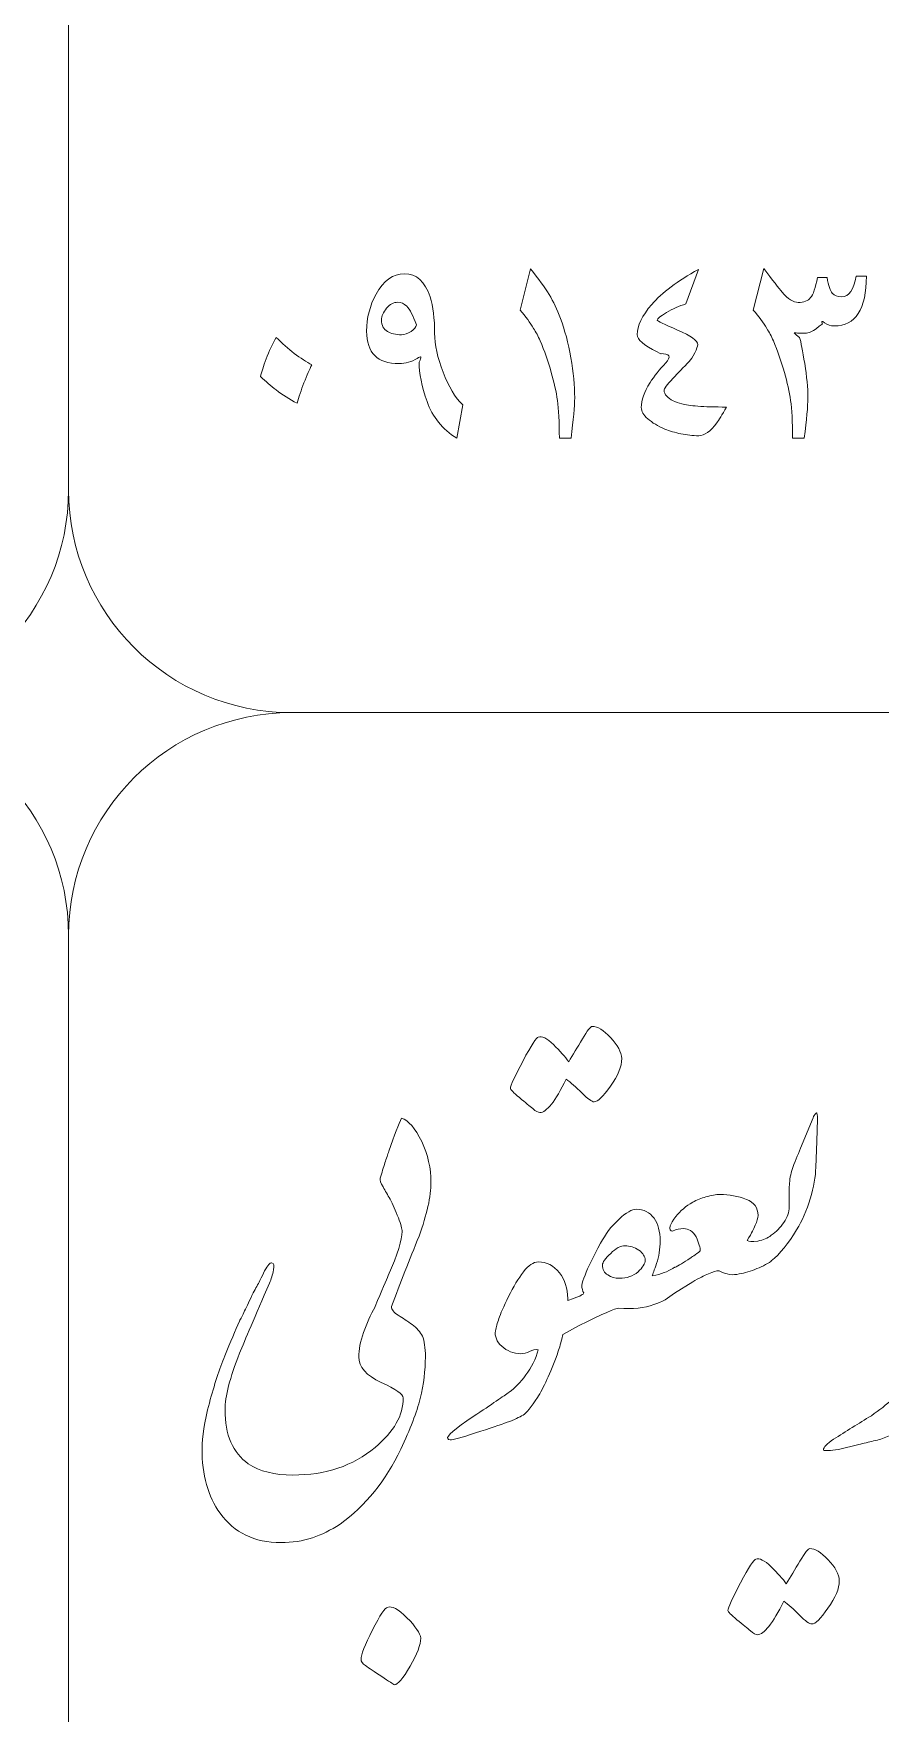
# Model space of a CAD drawing. Header units: millimetres. Extents: x 62 to 462, y 96 to 456.
# Drawn here: x 81.91 to 91.42, y 285.07 to 303.93 of the extents above; entities that cross this region are included whole.
import ezdxf

# ---------------------------------------------------------------- set-up
doc = ezdxf.new("R2010")
doc.units = ezdxf.units.MM
doc.header["$MEASUREMENT"] = 0
doc.layers.add('Layer 1', color=7, linetype='Continuous')

msp = doc.modelspace()

# ---------------------------------------------------------------- linework, layer by layer
at = {"layer": 'Layer 1', "color": 250, "lineweight": 18}
for points, knots in [([(64.8067, 316.3033), (64.8067, 316.3033), (79.8067, 316.3033), (79.8067, 316.3033), (81.1837, 316.3033), (82.3067, 315.1803), (82.3067, 313.8033), (82.3067, 313.8033), (82.3067, 298.8033), (82.3067, 298.8033), (82.3067, 297.4264), (81.1837, 296.3033), (79.8067, 296.3033), (79.8067, 296.3033), (64.8067, 296.3033), (64.8067, 296.3033), (63.4298, 296.3033), (62.3067, 297.4264), (62.3067, 298.8033), (62.3067, 298.8033), (62.3067, 313.8033), (62.3067, 313.8033), (62.3067, 315.1803), (63.4298, 316.3033), (64.8067, 316.3033)], [0, 0, 0, 0, 0.125, 0.125, 0.125, 0.25, 0.25, 0.25, 0.375, 0.375, 0.375, 0.5, 0.5, 0.5, 0.625, 0.625, 0.625, 0.75, 0.75, 0.75, 0.875, 0.875, 0.875, 1, 1, 1, 1]), ([(84.8067, 316.3033), (84.8067, 316.3033), (99.8067, 316.3033), (99.8067, 316.3033), (101.1837, 316.3033), (102.3067, 315.1803), (102.3067, 313.8033), (102.3067, 313.8033), (102.3067, 298.8033), (102.3067, 298.8033), (102.3067, 297.4264), (101.1837, 296.3033), (99.8067, 296.3033), (99.8067, 296.3033), (84.8067, 296.3033), (84.8067, 296.3033), (83.4298, 296.3033), (82.3067, 297.4264), (82.3067, 298.8033), (82.3067, 298.8033), (82.3067, 313.8033), (82.3067, 313.8033), (82.3067, 315.1803), (83.4298, 316.3033), (84.8067, 316.3033)], [0, 0, 0, 0, 0.125, 0.125, 0.125, 0.25, 0.25, 0.25, 0.375, 0.375, 0.375, 0.5, 0.5, 0.5, 0.625, 0.625, 0.625, 0.75, 0.75, 0.75, 0.875, 0.875, 0.875, 1, 1, 1, 1]), ([(64.8067, 296.3033), (64.8067, 296.3033), (79.8067, 296.3033), (79.8067, 296.3033), (81.1837, 296.3033), (82.3067, 295.1803), (82.3067, 293.8033), (82.3067, 293.8033), (82.3067, 278.8033), (82.3067, 278.8033), (82.3067, 277.4264), (81.1837, 276.3033), (79.8067, 276.3033), (79.8067, 276.3033), (64.8067, 276.3033), (64.8067, 276.3033), (63.4298, 276.3033), (62.3067, 277.4264), (62.3067, 278.8033), (62.3067, 278.8033), (62.3067, 293.8033), (62.3067, 293.8033), (62.3067, 295.1803), (63.4298, 296.3033), (64.8067, 296.3033)], [0, 0, 0, 0, 0.125, 0.125, 0.125, 0.25, 0.25, 0.25, 0.375, 0.375, 0.375, 0.5, 0.5, 0.5, 0.625, 0.625, 0.625, 0.75, 0.75, 0.75, 0.875, 0.875, 0.875, 1, 1, 1, 1]), ([(84.8067, 296.3033), (84.8067, 296.3033), (99.8067, 296.3033), (99.8067, 296.3033), (101.1837, 296.3033), (102.3067, 295.1803), (102.3067, 293.8033), (102.3067, 293.8033), (102.3067, 278.8033), (102.3067, 278.8033), (102.3067, 277.4264), (101.1837, 276.3033), (99.8067, 276.3033), (99.8067, 276.3033), (84.8067, 276.3033), (84.8067, 276.3033), (83.4298, 276.3033), (82.3067, 277.4264), (82.3067, 278.8033), (82.3067, 278.8033), (82.3067, 293.8033), (82.3067, 293.8033), (82.3067, 295.1803), (83.4298, 296.3033), (84.8067, 296.3033)], [0, 0, 0, 0, 0.125, 0.125, 0.125, 0.25, 0.25, 0.25, 0.375, 0.375, 0.375, 0.5, 0.5, 0.5, 0.625, 0.625, 0.625, 0.75, 0.75, 0.75, 0.875, 0.875, 0.875, 1, 1, 1, 1]), ([(87.2684, 292.0841), (87.2684, 292.1147), (87.3154, 292.217), (87.4095, 292.3945), (87.5036, 292.5709), (87.5612, 292.6591), (87.5812, 292.6591), (87.62, 292.6756), (87.6776, 292.6474), (87.7517, 292.5756), (87.827, 292.5027), (87.8834, 292.4392), (87.9222, 292.3839), (87.9681, 292.4592), (88.0198, 292.545), (88.0763, 292.6391), (88.1327, 292.7332), (88.1692, 292.7802), (88.188, 292.7802), (88.2456, 292.7802), (88.3138, 292.7379), (88.3926, 292.6544), (88.4726, 292.5709), (88.5137, 292.4921), (88.5184, 292.418), (88.5184, 292.331), (88.4761, 292.2275), (88.3914, 292.1088), (88.3079, 291.9912), (88.2479, 291.9324), (88.208, 291.9324), (88.1833, 291.9324), (88.1374, 291.9665), (88.0704, 292.0323), (88.0045, 292.0994), (87.9457, 292.1511), (87.8952, 292.1876), (87.7705, 291.9371), (87.6717, 291.8124), (87.5988, 291.8124), (87.58, 291.8124), (87.5542, 291.8266), (87.5189, 291.8571), (87.4871, 291.8842), (87.4377, 291.9253), (87.3695, 291.9806), (87.3013, 292.0359), (87.2684, 292.07), (87.2684, 292.0841)], [0, 0, 0, 0, 0.0625, 0.0625, 0.0625, 0.125, 0.125, 0.125, 0.1875, 0.1875, 0.1875, 0.25, 0.25, 0.25, 0.3125, 0.3125, 0.3125, 0.375, 0.375, 0.375, 0.4375, 0.4375, 0.4375, 0.5, 0.5, 0.5, 0.5625, 0.5625, 0.5625, 0.625, 0.625, 0.625, 0.6875, 0.6875, 0.6875, 0.75, 0.75, 0.75, 0.8125, 0.8125, 0.8125, 0.875, 0.875, 0.875, 0.9375, 0.9375, 0.9375, 1, 1, 1, 1]), ([(86.0655, 288.6092), (86.0655, 288.6481), (85.9831, 288.7057), (85.8173, 288.7809), (85.6492, 288.8597), (85.5657, 288.955), (85.5657, 289.0679), (85.5657, 289.1478), (85.5833, 289.2395), (85.6198, 289.3418), (85.6551, 289.443), (85.6974, 289.5406), (85.748, 289.6323), (85.748, 289.6323), (85.7492, 289.6344), (85.7492, 289.6344), (85.7492, 289.6344), (85.7491, 289.6347), (85.7491, 289.6347), (85.8267, 289.8181), (85.8761, 289.9345), (85.8973, 289.9827), (86.0008, 290.2238), (86.0525, 290.3884), (86.0525, 290.4755), (86.0525, 290.5049), (86.0384, 290.5566), (86.0102, 290.6307), (85.9784, 290.7106), (85.9478, 290.7812), (85.9173, 290.84), (85.9043, 290.8635), (85.8902, 290.8859), (85.8761, 290.9094), (85.862, 290.9329), (85.8502, 290.9552), (85.8385, 290.9788), (85.8103, 291.0199), (85.7997, 291.0517), (85.8044, 291.0752), (85.8244, 291.1387), (85.8432, 291.1963), (85.8596, 291.2469), (85.8749, 291.2974), (85.8902, 291.3409), (85.9043, 291.3774), (85.9655, 291.562), (86.0125, 291.6855), (86.0454, 291.7502), (86.1231, 291.7243), (86.1995, 291.6373), (86.2724, 291.4879), (86.3418, 291.3386), (86.3759, 291.1857), (86.3759, 291.0305), (86.3759, 290.8694), (86.3312, 290.6671), (86.2418, 290.4237), (86.1889, 290.2932), (86.136, 290.1615), (86.0842, 290.0286), (86.0325, 289.8969), (85.9819, 289.7652), (85.9314, 289.6347), (85.9314, 289.6347), (85.9311, 289.6341), (85.9311, 289.6341), (85.9311, 289.6341), (85.9314, 289.6323), (85.9314, 289.6323), (85.9314, 289.6006), (85.9573, 289.5676), (86.009, 289.5359), (86.0607, 289.5041), (86.1125, 289.4688), (86.1654, 289.4312), (86.2183, 289.3924), (86.256, 289.3501), (86.2795, 289.3019), (86.3018, 289.249), (86.3136, 289.1713), (86.3136, 289.0679), (86.3136, 288.9162), (86.2936, 288.7609), (86.2548, 288.6022), (86.216, 288.4481), (86.1431, 288.2576), (86.0372, 288.0307), (85.8702, 287.6791), (85.6433, 287.3992), (85.3552, 287.1899), (85.2505, 287.1229), (85.1471, 287.0723), (85.0459, 287.0382), (84.9354, 287.0018), (84.8166, 286.9829), (84.6908, 286.9829), (84.3945, 286.9829), (84.1675, 287.0935), (84.0088, 287.3134), (83.8735, 287.5015), (83.8053, 287.7438), (83.8053, 288.0377), (83.8053, 288.1683), (83.8324, 288.3388), (83.8876, 288.5505), (83.9429, 288.7551), (84.0005, 288.9315), (84.0605, 289.0808), (84.1252, 289.2348), (84.1793, 289.3654), (84.2251, 289.47), (84.2392, 289.4959), (84.2592, 289.5347), (84.2839, 289.5864), (84.3098, 289.637), (84.3415, 289.7052), (84.3804, 289.7875), (84.4086, 289.8381), (84.4333, 289.8839), (84.4544, 289.9251), (84.4768, 289.9663), (84.4944, 290.0039), (84.5085, 290.0356), (84.5426, 290.098), (84.5685, 290.1274), (84.5873, 290.125), (84.6132, 290.1203), (84.6191, 290.0944), (84.6085, 290.0462), (84.5967, 289.9886), (84.5814, 289.9392), (84.5638, 289.8981), (84.4003, 289.5206), (84.2875, 289.2584), (84.2251, 289.109), (84.1181, 288.835), (84.064, 288.6245), (84.064, 288.4752), (84.064, 288.1918), (84.151, 287.9907), (84.3251, 287.8684), (84.4544, 287.7837), (84.6202, 287.7414), (84.8249, 287.7414), (85.1929, 287.7414), (85.4998, 287.8449), (85.748, 288.0507), (85.9596, 288.2282), (86.0655, 288.414), (86.0655, 288.6092)], [0, 0, 0, 0, 0.02, 0.02, 0.02, 0.04, 0.04, 0.04, 0.06, 0.06, 0.06, 0.08, 0.08, 0.08, 0.1, 0.1, 0.1, 0.12, 0.12, 0.12, 0.14, 0.14, 0.14, 0.16, 0.16, 0.16, 0.18, 0.18, 0.18, 0.2, 0.2, 0.2, 0.22, 0.22, 0.22, 0.24, 0.24, 0.24, 0.26, 0.26, 0.26, 0.28, 0.28, 0.28, 0.3, 0.3, 0.3, 0.32, 0.32, 0.32, 0.34, 0.34, 0.34, 0.36, 0.36, 0.36, 0.38, 0.38, 0.38, 0.4, 0.4, 0.4, 0.42, 0.42, 0.42, 0.44, 0.44, 0.44, 0.46, 0.46, 0.46, 0.48, 0.48, 0.48, 0.5, 0.5, 0.5, 0.52, 0.52, 0.52, 0.54, 0.54, 0.54, 0.56, 0.56, 0.56, 0.58, 0.58, 0.58, 0.6, 0.6, 0.6, 0.62, 0.62, 0.62, 0.64, 0.64, 0.64, 0.66, 0.66, 0.66, 0.68, 0.68, 0.68, 0.7, 0.7, 0.7, 0.72, 0.72, 0.72, 0.74, 0.74, 0.74, 0.76, 0.76, 0.76, 0.78, 0.78, 0.78, 0.8, 0.8, 0.8, 0.82, 0.82, 0.82, 0.84, 0.84, 0.84, 0.86, 0.86, 0.86, 0.88, 0.88, 0.88, 0.9, 0.9, 0.9, 0.92, 0.92, 0.92, 0.94, 0.94, 0.94, 0.96, 0.96, 0.96, 0.98, 0.98, 0.98, 1, 1, 1, 1]), ([(90.1965, 290.4343), (90.2517, 290.4731), (90.2988, 290.5213), (90.3376, 290.5789), (90.3787, 290.6366), (90.3999, 290.6942), (90.3999, 290.7518), (90.3999, 290.7518), (90.3999, 290.9788), (90.3999, 290.9788), (90.3999, 291.034), (90.4093, 291.0952), (90.427, 291.161), (90.4599, 291.2527), (90.4928, 291.3374), (90.5269, 291.4127), (90.5269, 291.4127), (90.668, 291.7537), (90.668, 291.7537), (90.6704, 291.7702), (90.6821, 291.789), (90.7033, 291.809), (90.7127, 291.809), (90.7162, 291.7854), (90.7162, 291.7372), (90.7162, 291.7372), (90.7104, 291.4926), (90.7104, 291.4926), (90.7104, 291.4926), (90.6962, 291.1963), (90.6962, 291.1963), (90.6962, 291.0928), (90.6751, 290.9752), (90.6339, 290.8447), (90.5951, 290.713), (90.5445, 290.5978), (90.4822, 290.4966), (90.3885, 290.3432), (90.2937, 290.2259), (90.1976, 290.146), (90.1976, 290.146), (90.1965, 290.1438), (90.1965, 290.1438), (90.1412, 290.1074), (90.0789, 290.0756), (90.0107, 290.0498), (89.9413, 290.0227), (89.8743, 290.0051), (89.8108, 289.9957), (89.7755, 289.9886), (89.739, 289.991), (89.7002, 290.0004), (89.6614, 290.011), (89.6308, 290.0227), (89.6108, 290.0368), (89.5826, 290.0368), (89.5438, 290.0251), (89.4933, 290.0027), (89.445, 289.9816), (89.3851, 289.9522), (89.3145, 289.9134), (89.3145, 289.9134), (89.1111, 289.7852), (89.1111, 289.7852), (89.1111, 289.7852), (89.1108, 289.7861), (89.1108, 289.7861), (89.0462, 289.7286), (88.9686, 289.6851), (88.8771, 289.6558), (88.7736, 289.6158), (88.6431, 289.6041), (88.4843, 289.617), (88.4514, 289.617), (88.3044, 289.5523), (88.0398, 289.4206), (88.0398, 289.4206), (87.8581, 289.3204), (87.8581, 289.3204), (87.8581, 289.3204), (87.8446, 289.2678), (87.8446, 289.2678), (87.8305, 289.2101), (87.8129, 289.1549), (87.7952, 289.1043), (87.7141, 288.8821), (87.64, 288.7174), (87.5706, 288.6116), (87.5024, 288.5058), (87.4483, 288.4411), (87.4095, 288.4152), (87.3696, 288.3905), (87.3119, 288.3635), (87.2331, 288.3341), (87.1555, 288.3059), (87.0368, 288.2659), (86.8768, 288.2141), (86.7169, 288.1624), (86.6228, 288.1365), (86.5923, 288.1365), (86.5746, 288.1365), (86.5652, 288.1412), (86.5652, 288.1506), (86.5464, 288.1753), (86.6417, 288.2588), (86.851, 288.3988), (87.0603, 288.5387), (87.1955, 288.6304), (87.2555, 288.6739), (87.3166, 288.7174), (87.379, 288.7809), (87.4413, 288.8656), (87.5048, 288.9491), (87.5518, 289.0443), (87.5812, 289.149), (87.5495, 289.1537), (87.5165, 289.1478), (87.4836, 289.1302), (87.4495, 289.1137), (87.4166, 289.1043), (87.3848, 289.1043), (87.3002, 289.1067), (87.2284, 289.1349), (87.1708, 289.1878), (87.1144, 289.2395), (87.0897, 289.2983), (87.0991, 289.363), (87.1085, 289.4018), (87.1214, 289.4477), (87.1391, 289.4994), (87.1555, 289.5512), (87.192, 289.6335), (87.2473, 289.7452), (87.3025, 289.8581), (87.3578, 289.951), (87.4142, 290.0239), (87.4707, 290.098), (87.5259, 290.1344), (87.5812, 290.1344), (87.6753, 290.1344), (87.7541, 290.0944), (87.8176, 290.0145), (87.8811, 289.9333), (87.9117, 289.8369), (87.9117, 289.7252), (87.9117, 289.7252), (87.9115, 289.7016), (87.9115, 289.7016), (87.9115, 289.7016), (87.9763, 289.724), (87.9763, 289.724), (88.0527, 289.7522), (88.0916, 289.7722), (88.0916, 289.7863), (88.0774, 289.8098), (88.0704, 289.8381), (88.0704, 289.8722), (88.0751, 289.9027), (88.0868, 289.9404), (88.1057, 289.9862), (88.1374, 290.0709), (88.1962, 290.1908), (88.2809, 290.3449), (88.3338, 290.446), (88.4008, 290.5354), (88.4843, 290.613), (88.5666, 290.6894), (88.6337, 290.7271), (88.6842, 290.7271), (88.7642, 290.7271), (88.83, 290.693), (88.8806, 290.6271), (88.9265, 290.5624), (88.9488, 290.4778), (88.9488, 290.3719), (88.9488, 290.2779), (88.9359, 290.1932), (88.91, 290.1191), (88.8829, 290.0439), (88.8665, 289.998), (88.8594, 289.9792), (88.8594, 289.9792), (88.9006, 289.9862), (88.9006, 289.9862), (88.99, 290.0086), (89.0605, 290.0391), (89.1111, 290.0756), (89.1111, 290.0756), (89.1132, 290.072), (89.1132, 290.072), (89.1543, 290.0933), (89.2123, 290.1282), (89.2863, 290.178), (89.3028, 290.1874), (89.3404, 290.2144), (89.4004, 290.2579), (89.4004, 290.2944), (89.3839, 290.3473), (89.3521, 290.4167), (89.318, 290.479), (89.271, 290.5096), (89.211, 290.5096), (89.1722, 290.5096), (89.1322, 290.5002), (89.0899, 290.4813), (89.0605, 290.4813), (89.0511, 290.5013), (89.0629, 290.5401), (89.0723, 290.5684), (89.0923, 290.6025), (89.1252, 290.6436), (89.1758, 290.7083), (89.2381, 290.7624), (89.3145, 290.8059), (89.3627, 290.8318), (89.4121, 290.8506), (89.4627, 290.8647), (89.525, 290.8835), (89.5767, 290.8929), (89.6214, 290.8929), (89.7261, 290.8929), (89.8249, 290.8741), (89.9178, 290.8376), (90.0048, 290.8035), (90.0483, 290.7436), (90.0483, 290.6577), (90.0483, 290.6283), (90.0377, 290.5919), (90.0177, 290.5484), (90.006, 290.5225), (89.9954, 290.499), (89.9848, 290.479), (89.9742, 290.4578), (89.9554, 290.4237), (89.9272, 290.3755), (89.9436, 290.3614), (89.9824, 290.3602), (90.0448, 290.3696), (90.1071, 290.3802), (90.1576, 290.4014), (90.1965, 290.4343)], [0, 0, 0, 0, 0.0125, 0.0125, 0.0125, 0.025, 0.025, 0.025, 0.0375, 0.0375, 0.0375, 0.05, 0.05, 0.05, 0.0625, 0.0625, 0.0625, 0.075, 0.075, 0.075, 0.0875, 0.0875, 0.0875, 0.1, 0.1, 0.1, 0.1125, 0.1125, 0.1125, 0.125, 0.125, 0.125, 0.1375, 0.1375, 0.1375, 0.15, 0.15, 0.15, 0.1625, 0.1625, 0.1625, 0.175, 0.175, 0.175, 0.1875, 0.1875, 0.1875, 0.2, 0.2, 0.2, 0.2125, 0.2125, 0.2125, 0.225, 0.225, 0.225, 0.2375, 0.2375, 0.2375, 0.25, 0.25, 0.25, 0.2625, 0.2625, 0.2625, 0.275, 0.275, 0.275, 0.2875, 0.2875, 0.2875, 0.3, 0.3, 0.3, 0.3125, 0.3125, 0.3125, 0.325, 0.325, 0.325, 0.3375, 0.3375, 0.3375, 0.35, 0.35, 0.35, 0.3625, 0.3625, 0.3625, 0.375, 0.375, 0.375, 0.3875, 0.3875, 0.3875, 0.4, 0.4, 0.4, 0.4125, 0.4125, 0.4125, 0.425, 0.425, 0.425, 0.4375, 0.4375, 0.4375, 0.45, 0.45, 0.45, 0.4625, 0.4625, 0.4625, 0.475, 0.475, 0.475, 0.4875, 0.4875, 0.4875, 0.5, 0.5, 0.5, 0.5125, 0.5125, 0.5125, 0.525, 0.525, 0.525, 0.5375, 0.5375, 0.5375, 0.55, 0.55, 0.55, 0.5625, 0.5625, 0.5625, 0.575, 0.575, 0.575, 0.5875, 0.5875, 0.5875, 0.6, 0.6, 0.6, 0.6125, 0.6125, 0.6125, 0.625, 0.625, 0.625, 0.6375, 0.6375, 0.6375, 0.65, 0.65, 0.65, 0.6625, 0.6625, 0.6625, 0.675, 0.675, 0.675, 0.6875, 0.6875, 0.6875, 0.7, 0.7, 0.7, 0.7125, 0.7125, 0.7125, 0.725, 0.725, 0.725, 0.7375, 0.7375, 0.7375, 0.75, 0.75, 0.75, 0.7625, 0.7625, 0.7625, 0.775, 0.775, 0.775, 0.7875, 0.7875, 0.7875, 0.8, 0.8, 0.8, 0.8125, 0.8125, 0.8125, 0.825, 0.825, 0.825, 0.8375, 0.8375, 0.8375, 0.85, 0.85, 0.85, 0.8625, 0.8625, 0.8625, 0.875, 0.875, 0.875, 0.8875, 0.8875, 0.8875, 0.9, 0.9, 0.9, 0.9125, 0.9125, 0.9125, 0.925, 0.925, 0.925, 0.9375, 0.9375, 0.9375, 0.95, 0.95, 0.95, 0.9625, 0.9625, 0.9625, 0.975, 0.975, 0.975, 0.9875, 0.9875, 0.9875, 1, 1, 1, 1]), ([(92.8812, 290.2896), (92.9388, 290.3379), (93.0211, 290.4037), (93.1293, 290.4896), (93.2351, 290.5695), (93.3069, 290.6224), (93.3468, 290.6471), (93.3468, 290.6471), (93.5938, 290.8094), (93.5938, 290.8094), (93.5879, 290.8141), (93.5632, 290.8294), (93.5221, 290.8541), (93.4903, 290.8706), (93.4738, 290.8929), (93.4738, 290.9235), (93.5338, 291.0563), (93.6161, 291.1881), (93.722, 291.3198), (93.8254, 291.4432), (93.8854, 291.4997), (93.9042, 291.4879), (94.09, 291.4244), (94.2006, 291.3833), (94.2347, 291.368), (94.357, 291.3103), (94.4181, 291.2445), (94.4181, 291.1716), (94.4181, 291.121), (94.3946, 291.0552), (94.3487, 290.9752), (94.2982, 290.8964), (94.2405, 290.8294), (94.177, 290.7718), (94.1053, 290.7118), (94.0218, 290.6636), (93.9254, 290.6271), (93.6749, 290.5425), (93.4703, 290.4578), (93.3104, 290.3731), (93.153, 290.291), (93.0115, 290.194), (92.8872, 290.0812), (92.8872, 290.0812), (92.8823, 290.0733), (92.8823, 290.0733), (92.8565, 290.058), (92.84, 290.0427), (92.8318, 290.0286), (92.8235, 290.0145), (92.82, 290.0074), (92.82, 290.0051), (92.84, 290.0098), (92.927, 290.0251), (93.0787, 290.0533), (93.1904, 290.0709), (93.2845, 290.0803), (93.3609, 290.0803), (93.4703, 290.0803), (93.5608, 290.0733), (93.629, 290.0603), (93.7008, 290.0462), (93.7361, 290.0133), (93.7361, 289.9604), (93.7361, 289.9392), (93.7231, 289.9004), (93.6984, 289.8428), (93.6655, 289.7828), (93.6243, 289.7228), (93.5738, 289.6641), (93.5397, 289.6241), (93.4174, 289.5617), (93.2069, 289.4747), (92.9976, 289.3865), (92.8682, 289.3277), (92.82, 289.2972), (92.7718, 289.2654), (92.7353, 289.2395), (92.7095, 289.2196), (92.6956, 289.2012), (92.6804, 289.1876), (92.664, 289.179), (92.6281, 289.1378), (92.6233, 289.105), (92.6507, 289.0808), (92.6777, 289.0549), (92.7236, 289.042), (92.7883, 289.0408), (92.8529, 289.0396), (92.9, 289.0396), (92.9294, 289.0396), (92.9752, 289.0349), (92.9988, 289.0079), (92.9988, 288.9597), (92.9988, 288.9256), (92.9799, 288.8527), (92.9435, 288.7433), (92.8788, 288.5505), (92.7953, 288.4023), (92.6918, 288.2988), (92.5837, 288.1906), (92.4661, 288.1365), (92.3367, 288.1365), (92.2156, 288.1365), (92.1203, 288.1977), (92.051, 288.3188), (91.9982, 288.4152), (91.9658, 288.5273), (91.955, 288.6547), (91.9082, 288.5842), (91.845, 288.4918), (91.7652, 288.3776), (91.717, 288.3176), (91.6758, 288.2753), (91.6405, 288.2506), (91.5947, 288.2177), (91.5488, 288.1918), (91.5018, 288.173), (91.4548, 288.153), (91.403, 288.1377), (91.3466, 288.1248), (91.2901, 288.1118), (91.2349, 288.0989), (91.1796, 288.0848), (91.1796, 288.0848), (90.9515, 288.0295), (90.9515, 288.0295), (90.8597, 288.0142), (90.8033, 288.0119), (90.7833, 288.0225), (90.7833, 288.0554), (90.8209, 288.0954), (90.8974, 288.1436), (90.9656, 288.1871), (91.0361, 288.2318), (91.1067, 288.2765), (91.1784, 288.3211), (91.249, 288.3647), (91.3207, 288.4082), (91.5018, 288.5352), (91.6382, 288.6539), (91.7276, 288.7633), (91.7958, 288.8491), (91.8499, 288.9232), (91.8887, 288.9879), (91.9145, 289.0243), (91.9522, 289.0878), (92.0027, 289.1772), (92.0027, 289.1772), (92.0361, 289.2455), (92.0361, 289.2455), (92.044, 289.2642), (92.0525, 289.2821), (92.0616, 289.2995), (92.0657, 289.3079), (92.0699, 289.3159), (92.0743, 289.3238), (92.0743, 289.3238), (92.1509, 289.4806), (92.1509, 289.4806), (92.185, 289.5512), (92.2191, 289.6088), (92.2509, 289.6523), (92.2802, 289.6958), (92.3085, 289.717), (92.3332, 289.7146), (92.3567, 289.7029), (92.3637, 289.6805), (92.3543, 289.6452), (92.3285, 289.57), (92.3132, 289.5206), (92.3061, 289.4971), (92.28, 289.4103), (92.263, 289.3417), (92.2554, 289.292), (92.267, 289.084), (92.301, 288.9713), (92.3579, 288.9526), (92.3826, 288.9785), (92.419, 289.0338), (92.4649, 289.1184), (92.4919, 289.169), (92.5131, 289.2031), (92.526, 289.2219), (92.5295, 289.2262), (92.5334, 289.2299), (92.5378, 289.233), (92.5585, 289.2585), (92.5841, 289.2855), (92.613, 289.3124), (92.6848, 289.3771), (92.7565, 289.4324), (92.8306, 289.4806), (92.9247, 289.5429), (93.0152, 289.597), (93.1022, 289.6429), (93.1093, 289.6476), (93.1587, 289.6723), (93.2504, 289.7158), (93.2504, 289.7381), (93.2139, 289.7546), (93.1399, 289.764), (93.0764, 289.7664), (92.9893, 289.764), (92.8823, 289.7569), (92.8823, 289.7569), (92.5237, 289.7287), (92.5237, 289.7287), (92.5072, 289.7287), (92.5025, 289.7428), (92.5096, 289.7699), (92.5237, 289.8299), (92.5684, 289.9169), (92.646, 290.0286), (92.7214, 290.14), (92.7991, 290.225), (92.8791, 290.2849), (92.8791, 290.2849), (92.8812, 290.2896), (92.8812, 290.2896)], [0, 0, 0, 0, 0.0136986, 0.0136986, 0.0136986, 0.0273973, 0.0273973, 0.0273973, 0.0410959, 0.0410959, 0.0410959, 0.0547945, 0.0547945, 0.0547945, 0.0684932, 0.0684932, 0.0684932, 0.0821918, 0.0821918, 0.0821918, 0.0958904, 0.0958904, 0.0958904, 0.109589, 0.109589, 0.109589, 0.1232877, 0.1232877, 0.1232877, 0.1369863, 0.1369863, 0.1369863, 0.1506849, 0.1506849, 0.1506849, 0.1643836, 0.1643836, 0.1643836, 0.1780822, 0.1780822, 0.1780822, 0.1917808, 0.1917808, 0.1917808, 0.2054795, 0.2054795, 0.2054795, 0.2191781, 0.2191781, 0.2191781, 0.2328767, 0.2328767, 0.2328767, 0.2465753, 0.2465753, 0.2465753, 0.260274, 0.260274, 0.260274, 0.2739726, 0.2739726, 0.2739726, 0.2876712, 0.2876712, 0.2876712, 0.3013699, 0.3013699, 0.3013699, 0.3150685, 0.3150685, 0.3150685, 0.3287671, 0.3287671, 0.3287671, 0.3424658, 0.3424658, 0.3424658, 0.3561644, 0.3561644, 0.3561644, 0.369863, 0.369863, 0.369863, 0.3835616, 0.3835616, 0.3835616, 0.3972603, 0.3972603, 0.3972603, 0.4109589, 0.4109589, 0.4109589, 0.4246575, 0.4246575, 0.4246575, 0.4383562, 0.4383562, 0.4383562, 0.4520548, 0.4520548, 0.4520548, 0.4657534, 0.4657534, 0.4657534, 0.4794521, 0.4794521, 0.4794521, 0.4931507, 0.4931507, 0.4931507, 0.5068493, 0.5068493, 0.5068493, 0.5205479, 0.5205479, 0.5205479, 0.5342466, 0.5342466, 0.5342466, 0.5479452, 0.5479452, 0.5479452, 0.5616438, 0.5616438, 0.5616438, 0.5753425, 0.5753425, 0.5753425, 0.5890411, 0.5890411, 0.5890411, 0.6027397, 0.6027397, 0.6027397, 0.6164384, 0.6164384, 0.6164384, 0.630137, 0.630137, 0.630137, 0.6438356, 0.6438356, 0.6438356, 0.6575342, 0.6575342, 0.6575342, 0.6712329, 0.6712329, 0.6712329, 0.6849315, 0.6849315, 0.6849315, 0.6986301, 0.6986301, 0.6986301, 0.7123288, 0.7123288, 0.7123288, 0.7260274, 0.7260274, 0.7260274, 0.739726, 0.739726, 0.739726, 0.7534247, 0.7534247, 0.7534247, 0.7671233, 0.7671233, 0.7671233, 0.7808219, 0.7808219, 0.7808219, 0.7945205, 0.7945205, 0.7945205, 0.8082192, 0.8082192, 0.8082192, 0.8219178, 0.8219178, 0.8219178, 0.8356164, 0.8356164, 0.8356164, 0.8493151, 0.8493151, 0.8493151, 0.8630137, 0.8630137, 0.8630137, 0.8767123, 0.8767123, 0.8767123, 0.890411, 0.890411, 0.890411, 0.9041096, 0.9041096, 0.9041096, 0.9178082, 0.9178082, 0.9178082, 0.9315068, 0.9315068, 0.9315068, 0.9452055, 0.9452055, 0.9452055, 0.9589041, 0.9589041, 0.9589041, 0.9726027, 0.9726027, 0.9726027, 0.9863014, 0.9863014, 0.9863014, 1, 1, 1, 1]), ([(88.7806, 290.1556), (88.7806, 290.1944), (88.7571, 290.232), (88.7113, 290.2685), (88.6607, 290.3014), (88.609, 290.3167), (88.556, 290.3167), (88.5055, 290.3167), (88.4514, 290.2884), (88.3949, 290.2308), (88.3326, 290.1756), (88.302, 290.132), (88.302, 290.1003), (88.302, 290.0497), (88.322, 290.0121), (88.3632, 289.9898), (88.3985, 289.9639), (88.4408, 289.9521), (88.4914, 289.9521), (88.576, 289.9521), (88.6466, 289.9756), (88.7007, 290.0239), (88.7536, 290.0721), (88.7806, 290.1156), (88.7806, 290.1556)], [0, 0, 0, 0, 0.125, 0.125, 0.125, 0.25, 0.25, 0.25, 0.375, 0.375, 0.375, 0.5, 0.5, 0.5, 0.625, 0.625, 0.625, 0.75, 0.75, 0.75, 0.875, 0.875, 0.875, 1, 1, 1, 1]), ([(89.7108, 286.221), (89.7108, 286.2069), (89.7449, 286.1728), (89.8119, 286.1175), (89.8802, 286.0622), (89.9295, 286.0211), (89.9625, 285.994), (89.9966, 285.9634), (90.0236, 285.9493), (90.0413, 285.9493), (90.1153, 285.9493), (90.2141, 286.074), (90.3376, 286.3244), (90.3882, 286.288), (90.4469, 286.2363), (90.514, 286.1692), (90.5798, 286.1022), (90.6257, 286.0693), (90.6516, 286.0693), (90.6904, 286.0693), (90.7515, 286.1281), (90.8338, 286.2457), (90.9185, 286.3644), (90.9608, 286.4679), (90.9608, 286.5549), (90.9573, 286.629), (90.915, 286.7078), (90.835, 286.7913), (90.7562, 286.8748), (90.688, 286.9171), (90.6304, 286.9171), (90.6128, 286.9171), (90.5751, 286.8701), (90.5187, 286.776), (90.4622, 286.6819), (90.4117, 286.5961), (90.3658, 286.5208), (90.3258, 286.5761), (90.2694, 286.6396), (90.1953, 286.7125), (90.12, 286.7842), (90.0636, 286.8125), (90.0248, 286.796), (90.0036, 286.796), (89.946, 286.7078), (89.8519, 286.5314), (89.7579, 286.3538), (89.7108, 286.2515), (89.7108, 286.221)], [0, 0, 0, 0, 0.0625, 0.0625, 0.0625, 0.125, 0.125, 0.125, 0.1875, 0.1875, 0.1875, 0.25, 0.25, 0.25, 0.3125, 0.3125, 0.3125, 0.375, 0.375, 0.375, 0.4375, 0.4375, 0.4375, 0.5, 0.5, 0.5, 0.5625, 0.5625, 0.5625, 0.625, 0.625, 0.625, 0.6875, 0.6875, 0.6875, 0.75, 0.75, 0.75, 0.8125, 0.8125, 0.8125, 0.875, 0.875, 0.875, 0.9375, 0.9375, 0.9375, 1, 1, 1, 1]), ([(85.5904, 285.673), (85.5904, 285.6483), (85.608, 285.6236), (85.6421, 285.6013), (85.6809, 285.573), (85.7409, 285.533), (85.8232, 285.479), (85.9043, 285.4249), (85.9525, 285.3943), (85.9655, 285.3872), (86.0031, 285.3872), (86.0607, 285.4566), (86.1419, 285.5942), (86.2218, 285.7318), (86.2618, 285.8376), (86.2618, 285.9105), (86.2548, 285.9658), (86.203, 286.0422), (86.1066, 286.1398), (86.0102, 286.2374), (85.9373, 286.2762), (85.8867, 286.2551), (85.8608, 286.2551), (85.8056, 286.1716), (85.7197, 286.0022), (85.6339, 285.8329), (85.5904, 285.7235), (85.5904, 285.673)], [0, 0, 0, 0, 0.1111111, 0.1111111, 0.1111111, 0.2222222, 0.2222222, 0.2222222, 0.3333333, 0.3333333, 0.3333333, 0.4444444, 0.4444444, 0.4444444, 0.5555556, 0.5555556, 0.5555556, 0.6666667, 0.6666667, 0.6666667, 0.7777778, 0.7777778, 0.7777778, 0.8888889, 0.8888889, 0.8888889, 1, 1, 1, 1])]:
    msp.add_open_spline(points, degree=3, knots=knots, dxfattribs=at)
at = {"layer": 'Layer 1', "color": 250, "lineweight": 9}
for points, knots in [([(87.9897, 299.8388), (87.9897, 299.7436), (87.9762, 299.5925), (87.9486, 299.3862), (87.9486, 299.3862), (87.8175, 299.3862), (87.8175, 299.3862), (87.8175, 299.5696), (87.8104, 299.7107), (87.7963, 299.8089), (87.7816, 299.907), (87.7587, 300.0123), (87.7264, 300.1246), (87.6911, 300.2486), (87.6493, 300.3668), (87.6023, 300.4779), (87.5794, 300.5296), (87.5547, 300.5766), (87.5282, 300.619), (87.4906, 300.6825), (87.4401, 300.7506), (87.3766, 300.8241), (87.3766, 300.8241), (87.4924, 301.2856), (87.4924, 301.2856), (87.5853, 301.1745), (87.6552, 301.0781), (87.7028, 300.9981), (87.751, 300.9176), (87.7928, 300.8288), (87.8298, 300.7312), (87.8792, 300.6013), (87.918, 300.4538), (87.9468, 300.2892), (87.9756, 300.1246), (87.9897, 299.9746), (87.9897, 299.8388)], [0, 0, 0, 0, 0.0833333, 0.0833333, 0.0833333, 0.1666667, 0.1666667, 0.1666667, 0.25, 0.25, 0.25, 0.3333333, 0.3333333, 0.3333333, 0.4166667, 0.4166667, 0.4166667, 0.5, 0.5, 0.5, 0.5833333, 0.5833333, 0.5833333, 0.6666667, 0.6666667, 0.6666667, 0.75, 0.75, 0.75, 0.8333333, 0.8333333, 0.8333333, 0.9166667, 0.9166667, 0.9166667, 1, 1, 1, 1]), ([(89.6952, 299.7354), (89.6435, 299.646), (89.607, 299.5866), (89.5853, 299.5584), (89.5141, 299.4614), (89.4459, 299.4132), (89.3819, 299.4132), (89.3143, 299.4132), (89.2478, 299.4203), (89.1832, 299.4344), (89.1179, 299.4479), (89.0579, 299.4655), (89.0027, 299.4873), (88.9239, 299.5208), (88.8598, 299.559), (88.811, 299.6031), (88.7622, 299.6466), (88.7375, 299.6883), (88.7375, 299.7289), (88.7375, 299.8124), (88.7705, 299.9059), (88.8357, 300.0093), (88.8828, 300.0828), (88.9415, 300.1569), (89.0115, 300.2315), (89.0779, 300.3003), (89.0574, 300.335), (88.9498, 300.335), (88.9727, 300.3256), (88.9609, 300.3327), (88.9151, 300.3556), (88.7658, 300.4279), (88.6911, 300.4926), (88.6911, 300.5502), (88.6911, 300.6478), (88.7458, 300.7601), (88.8545, 300.8876), (88.9686, 301.0199), (89.1438, 301.151), (89.3801, 301.2803), (89.3801, 301.2803), (89.239, 300.8929), (89.239, 300.8929), (89.1632, 300.87), (89.0903, 300.8377), (89.0209, 300.7959), (88.9515, 300.7536), (88.9168, 300.726), (88.9168, 300.7118), (88.9168, 300.7019), (88.9927, 300.6642), (89.1444, 300.6002), (89.2954, 300.5361), (89.3713, 300.4814), (89.3713, 300.4367), (89.3713, 300.4179), (89.3601, 300.3867), (89.3378, 300.3427), (89.3154, 300.2986), (89.2943, 300.2668), (89.2749, 300.2468), (89.2131, 300.1828), (89.1514, 300.1193), (89.0909, 300.0558), (89.025, 299.9846), (88.9927, 299.9394), (88.9927, 299.92), (88.9927, 299.9006), (89.0033, 299.8788), (89.0256, 299.8559), (89.0609, 299.8183), (89.1167, 299.7895), (89.1926, 299.7701), (89.2325, 299.7595), (89.2931, 299.7512), (89.373, 299.7448), (89.4536, 299.7389), (89.5612, 299.7354), (89.6952, 299.7354)], [0, 0, 0, 0, 0.0384615, 0.0384615, 0.0384615, 0.0769231, 0.0769231, 0.0769231, 0.1153846, 0.1153846, 0.1153846, 0.1538462, 0.1538462, 0.1538462, 0.1923077, 0.1923077, 0.1923077, 0.2307692, 0.2307692, 0.2307692, 0.2692308, 0.2692308, 0.2692308, 0.3076923, 0.3076923, 0.3076923, 0.3461538, 0.3461538, 0.3461538, 0.3846154, 0.3846154, 0.3846154, 0.4230769, 0.4230769, 0.4230769, 0.4615385, 0.4615385, 0.4615385, 0.5, 0.5, 0.5, 0.5384615, 0.5384615, 0.5384615, 0.5769231, 0.5769231, 0.5769231, 0.6153846, 0.6153846, 0.6153846, 0.6538462, 0.6538462, 0.6538462, 0.6923077, 0.6923077, 0.6923077, 0.7307692, 0.7307692, 0.7307692, 0.7692308, 0.7692308, 0.7692308, 0.8076923, 0.8076923, 0.8076923, 0.8461538, 0.8461538, 0.8461538, 0.8846154, 0.8846154, 0.8846154, 0.9230769, 0.9230769, 0.9230769, 0.9615385, 0.9615385, 0.9615385, 1, 1, 1, 1]), ([(90.9856, 300.974), (91.0715, 300.974), (91.1261, 301.0516), (91.1491, 301.2063), (91.1491, 301.2063), (91.2649, 301.2063), (91.2649, 301.2063), (91.2649, 300.833), (91.1438, 300.6466), (90.9028, 300.6466), (90.8651, 300.6466), (90.8293, 300.6584), (90.7952, 300.6819), (90.7617, 300.7054), (90.754, 300.7007), (90.774, 300.6672), (90.7752, 300.673), (90.7523, 300.6572), (90.7046, 300.619), (90.6623, 300.5837), (90.6194, 300.5655), (90.5759, 300.5655), (90.57, 300.5655), (90.563, 300.5655), (90.5541, 300.5649), (90.5453, 300.5643), (90.5353, 300.5637), (90.5242, 300.5637), (90.5036, 300.5637), (90.483, 300.5661), (90.463, 300.5702), (90.443, 300.5743), (90.4601, 300.5566), (90.5153, 300.5173), (90.5306, 300.4649), (90.5494, 300.3668), (90.573, 300.2227), (90.5965, 300.0793), (90.6082, 299.9511), (90.6082, 299.8388), (90.6082, 299.7436), (90.5947, 299.5925), (90.5671, 299.3862), (90.5671, 299.3862), (90.436, 299.3862), (90.436, 299.3862), (90.436, 299.5696), (90.4289, 299.7107), (90.4148, 299.8089), (90.4001, 299.907), (90.3772, 300.0123), (90.3449, 300.1246), (90.3096, 300.2486), (90.2678, 300.3668), (90.2208, 300.4779), (90.1979, 300.5296), (90.1732, 300.5766), (90.1467, 300.619), (90.1091, 300.6825), (90.0586, 300.7506), (89.9951, 300.8241), (89.9951, 300.8241), (90.1126, 301.2927), (90.1126, 301.2927), (90.2126, 301.1592), (90.2814, 301.0699), (90.319, 301.024), (90.3848, 300.9482), (90.4448, 300.91), (90.5001, 300.91), (90.563, 300.91), (90.6094, 300.9282), (90.6394, 300.9635), (90.6682, 300.9981), (90.6941, 301.0734), (90.717, 301.1892), (90.717, 301.1892), (90.824, 301.1892), (90.824, 301.1892), (90.8398, 301.0975), (90.8592, 301.0387), (90.8822, 301.0128), (90.9051, 300.987), (90.9398, 300.974), (90.9856, 300.974)], [0, 0, 0, 0, 0.0357143, 0.0357143, 0.0357143, 0.0714286, 0.0714286, 0.0714286, 0.1071429, 0.1071429, 0.1071429, 0.1428571, 0.1428571, 0.1428571, 0.1785714, 0.1785714, 0.1785714, 0.2142857, 0.2142857, 0.2142857, 0.25, 0.25, 0.25, 0.2857143, 0.2857143, 0.2857143, 0.3214286, 0.3214286, 0.3214286, 0.3571429, 0.3571429, 0.3571429, 0.3928571, 0.3928571, 0.3928571, 0.4285714, 0.4285714, 0.4285714, 0.4642857, 0.4642857, 0.4642857, 0.5, 0.5, 0.5, 0.5357143, 0.5357143, 0.5357143, 0.5714286, 0.5714286, 0.5714286, 0.6071429, 0.6071429, 0.6071429, 0.6428571, 0.6428571, 0.6428571, 0.6785714, 0.6785714, 0.6785714, 0.7142857, 0.7142857, 0.7142857, 0.75, 0.75, 0.75, 0.7857143, 0.7857143, 0.7857143, 0.8214286, 0.8214286, 0.8214286, 0.8571429, 0.8571429, 0.8571429, 0.8928571, 0.8928571, 0.8928571, 0.9285714, 0.9285714, 0.9285714, 0.9642857, 0.9642857, 0.9642857, 1, 1, 1, 1]), ([(86.7322, 299.7595), (86.7322, 299.7595), (86.667, 299.3844), (86.667, 299.3844), (86.5035, 299.4873), (86.3924, 299.6249), (86.3324, 299.7959), (86.2731, 299.967), (86.2431, 300.1151), (86.2431, 300.2404), (86.2754, 300.2997), (86.2678, 300.3139), (86.2207, 300.2815), (86.1602, 300.2427), (86.092, 300.2227), (86.0173, 300.2227), (85.8956, 300.2227), (85.8051, 300.2533), (85.7446, 300.3133), (85.684, 300.3738), (85.654, 300.4655), (85.654, 300.5884), (85.654, 300.736), (85.6893, 300.8747), (85.7593, 301.0034), (85.8427, 301.1557), (85.9497, 301.2321), (86.0797, 301.2321), (86.2149, 301.2321), (86.3101, 301.1457), (86.3654, 300.9723), (86.4001, 300.8629), (86.4171, 300.7271), (86.4171, 300.5637), (86.4171, 300.4344), (86.4483, 300.2886), (86.5112, 300.1263), (86.5735, 299.9646), (86.6476, 299.8424), (86.7322, 299.7595)], [0, 0, 0, 0, 0.0769231, 0.0769231, 0.0769231, 0.1538462, 0.1538462, 0.1538462, 0.2307692, 0.2307692, 0.2307692, 0.3076923, 0.3076923, 0.3076923, 0.3846154, 0.3846154, 0.3846154, 0.4615385, 0.4615385, 0.4615385, 0.5384615, 0.5384615, 0.5384615, 0.6153846, 0.6153846, 0.6153846, 0.6923077, 0.6923077, 0.6923077, 0.7692308, 0.7692308, 0.7692308, 0.8461538, 0.8461538, 0.8461538, 0.9230769, 0.9230769, 0.9230769, 1, 1, 1, 1]), ([(86.2119, 300.6572), (86.1767, 300.7601), (86.1402, 300.8306), (86.1038, 300.8671), (86.0738, 300.897), (86.0397, 300.9117), (86.0021, 300.9117), (85.9574, 300.9117), (85.9156, 300.8894), (85.878, 300.8447), (85.8404, 300.8), (85.821, 300.7559), (85.821, 300.7118), (85.821, 300.6525), (85.8427, 300.6096), (85.8868, 300.5831), (85.9256, 300.559), (85.9791, 300.5467), (86.0467, 300.5467), (86.0814, 300.5467), (86.1161, 300.559), (86.152, 300.5831), (86.1872, 300.6072), (86.2078, 300.6319), (86.2119, 300.6572)], [0, 0, 0, 0, 0.125, 0.125, 0.125, 0.25, 0.25, 0.25, 0.375, 0.375, 0.375, 0.5, 0.5, 0.5, 0.625, 0.625, 0.625, 0.75, 0.75, 0.75, 0.875, 0.875, 0.875, 1, 1, 1, 1]), ([(84.8721, 299.7771), (84.7857, 299.8218), (84.7075, 299.8718), (84.6375, 299.927), (84.5793, 299.9717), (84.5206, 300.0223), (84.4618, 300.0781), (84.4735, 300.1275), (84.4947, 300.1939), (84.5264, 300.2774), (84.5582, 300.3603), (84.5958, 300.4408), (84.6393, 300.5173), (84.7046, 300.4497), (84.7722, 300.3897), (84.8415, 300.3374), (84.9115, 300.285), (84.9768, 300.2427), (85.0391, 300.2092), (85.0114, 300.1598), (84.982, 300.0928), (84.9503, 300.0076), (84.9186, 299.9229), (84.8927, 299.8459), (84.8721, 299.7771)], [0, 0, 0, 0, 0.125, 0.125, 0.125, 0.25, 0.25, 0.25, 0.375, 0.375, 0.375, 0.5, 0.5, 0.5, 0.625, 0.625, 0.625, 0.75, 0.75, 0.75, 0.875, 0.875, 0.875, 1, 1, 1, 1])]:
    msp.add_open_spline(points, degree=3, knots=knots, dxfattribs=at)

doc.saveas('drawing.dxf')
